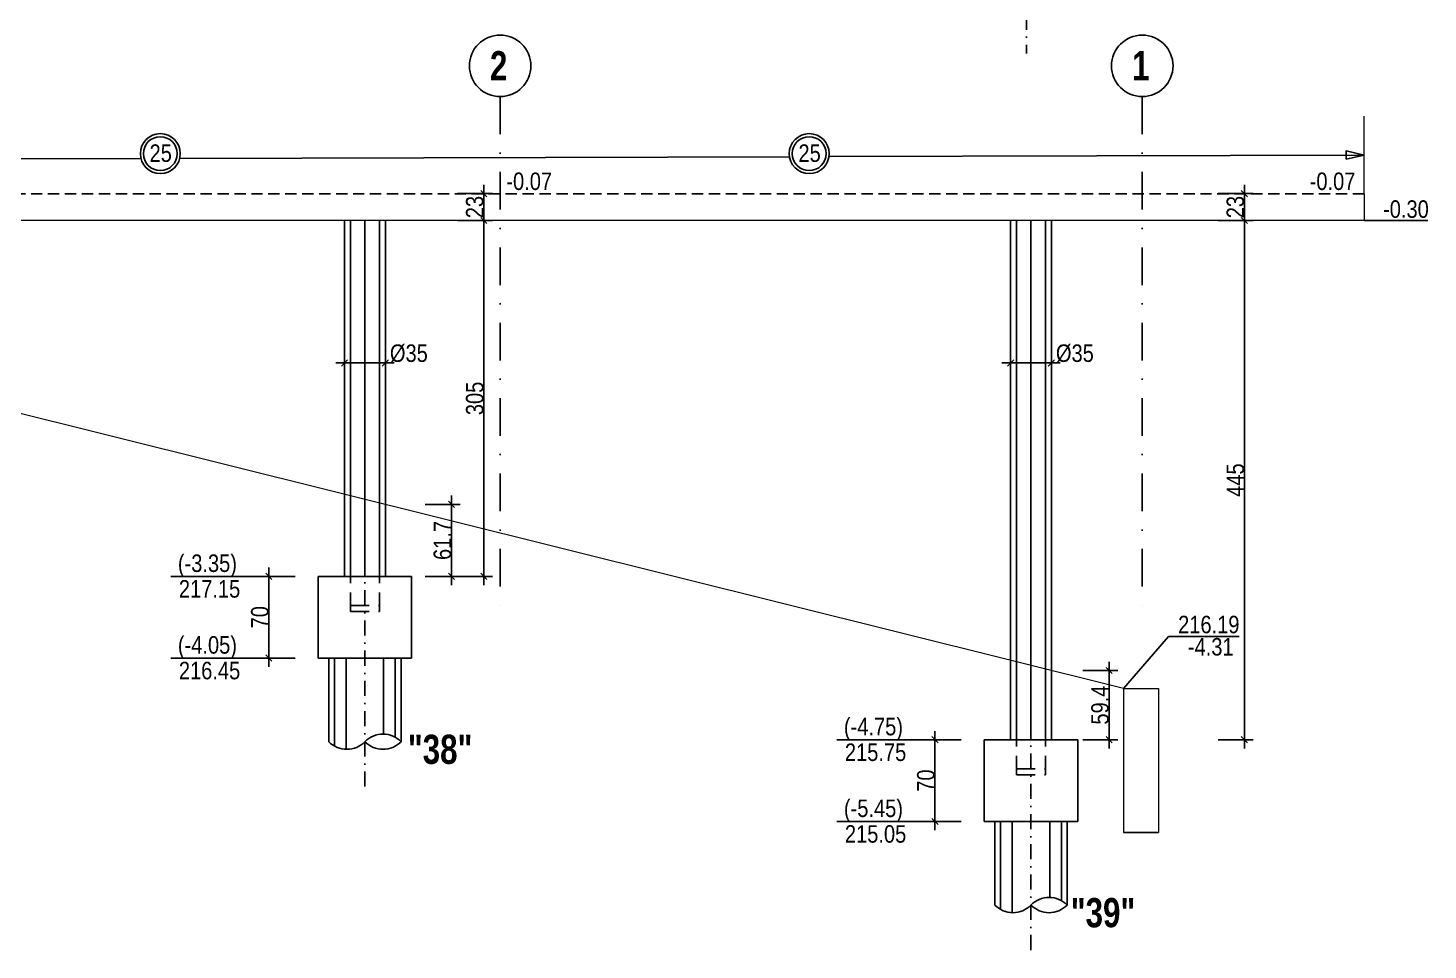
# Model space of a CAD drawing. Header units: centimetres. Extents: x 0 to 23018, y -29024 to -24812.
# Drawn here: x 17413 to 18612, y -27996 to -27206 of the extents above; entities that cross this region are included whole.
import ezdxf
from ezdxf.enums import TextEntityAlignment as Align

# ---------------------------------------------------------------- set-up
doc = ezdxf.new("R2010")
doc.units = ezdxf.units.CM
doc.header["$LTSCALE"] = 25.4
doc.header["$PDMODE"] = 1
doc.header["$PDSIZE"] = -2
doc.linetypes.add('CACHEX2', pattern=[19.05, 12.7, -6.35])
doc.linetypes.add('TIRETPTX2', pattern=[50.8, 25.4, -12.7, 0, -12.7])
for name, color, linetype in [('01_cote_gen', 4, 'Continuous'), ('01_linteaux', 2, 'Continuous'), ('01_murs_sup', 2, 'CACHEX2'), ('01_poch_murs', 253, 'Continuous'), ('01_texte', 230, 'Continuous'), ('AA_COTES', 2, 'Continuous')]:
    doc.layers.add(name, color=color, linetype=linetype)
doc.layers.add('01_murs_coup', color=5, linetype='Continuous', lineweight=60)
doc.layers.add('01_PIEUX', color=5, linetype='Continuous', lineweight=60)
doc.styles.add('ARIAL NA', font='ARIALN.TTF')
doc.styles.add('impact', font='impact.ttf')
doc.styles.add('STYLE2', font='ARIALN.TTF')
doc.dimstyles.new('JB50', dxfattribs={"dimscale": 0.1, "dimtxt": 150, "dimasz": 15, "dimexe": 0.1, "dimexo": 0.1, "dimgap": 0.09, "dimtad": 1, "dimdec": 1, "dimdsep": 46, "dimtxsty": 'STYLE2', "dimblk1": 'BOND_G', "dimblk2": 'BOND_D', "dimsah": 1, "dimcen": 1.5, "dimdle": 0.01, "dimse1": 1, "dimse2": 1, "dimclrd": 4, "dimclre": 2, "dimclrt": 6, "dimazin": 2, "dimtfac": 2.333333, "dimtdec": 1, "dimtix": 1, "dimtmove": 2, "dimatfit": 3, "dimldrblk": 'BOND_G', "dimfxl": 1, "dimtolj": 1, "dimtzin": 0, "dimarcsym": 0})

# ---------------------------------------------------------------- blocks, each defined once
blk = doc.blocks.new('BOND_G')
at = {"layer": 'AA_COTES', "color": 0}
for p, q in [((0, -5), (0, 15)), ((5, 0), (-5, 0)), ((1.77, 1.77), (-1.77, -1.77))]:
    blk.add_line(p, q, dxfattribs=at)
blk = doc.blocks.new('BOND_D')
at = {"layer": 'AA_COTES', "color": 0}
for p, q in [((5, 0), (-5, 0)), ((-1.77, -1.77), (1.77, 1.77)), ((0, 5), (0, -15))]:
    blk.add_line(p, q, dxfattribs=at)
blk = doc.blocks.new('*D168')
at = {"layer": '01_cote_gen', "color": 4, "lineweight": -2, "ltscale": 3, "transparency": 16777216}
blk.add_line((17619.3, -27744.3), (17619.3, -27677.3), dxfattribs=at)
at = {"layer": 'Defpoints', "color": 0, "ltscale": 3, "transparency": 16777216}
for p in [(17619.3, -27675.8), (17661.6, -27675.8), (17661.6, -27745.8)]:
    blk.add_point(p, dxfattribs=at)
at = {"layer": '01_cote_gen', "color": 4, "lineweight": -2, "ltscale": 3, "transparency": 16777216, "xscale": 1.5, "yscale": 1.5, "zscale": 1.5}
for name, p, rotation in [('BOND_D', (17619.3, -27675.8), 90), ('BOND_G', (17619.3, -27745.8), 270)]:
    blk.add_blockref(name, p, dxfattribs=dict(at, rotation=rotation))
at = {"layer": '01_cote_gen', "color": 6, "ltscale": 3, "transparency": 16777216, "insert": (17611.6, -27710.8), "char_height": 15, "attachment_point": 5, "rotation": 90, "style": 'STYLE2'}
blk.add_mtext('\\A1;70', dxfattribs=at)
blk = doc.blocks.new('*D165')
at = {"layer": '01_cote_gen', "color": 4, "lineweight": -2, "ltscale": 3, "transparency": 16777216}
blk.add_line((18189.8, -27884.3), (18189.8, -27817.3), dxfattribs=at)
at = {"layer": 'Defpoints', "color": 0, "ltscale": 3, "transparency": 16777216}
for p in [(18189.8, -27815.8), (18232.1, -27815.8), (18232.1, -27885.8)]:
    blk.add_point(p, dxfattribs=at)
at = {"layer": '01_cote_gen', "color": 4, "lineweight": -2, "ltscale": 3, "transparency": 16777216, "xscale": 1.5, "yscale": 1.5, "zscale": 1.5}
for name, p, rotation in [('BOND_D', (18189.8, -27815.8), 90), ('BOND_G', (18189.8, -27885.8), 270)]:
    blk.add_blockref(name, p, dxfattribs=dict(at, rotation=rotation))
at = {"layer": '01_cote_gen', "color": 6, "ltscale": 3, "transparency": 16777216, "insert": (18182.1, -27850.8), "char_height": 15, "attachment_point": 5, "rotation": 90, "style": 'STYLE2'}
blk.add_mtext('\\A1;70', dxfattribs=at)
blk = doc.blocks.new('*D173')
at = {"layer": '01_cote_gen', "color": 4, "lineweight": -2, "ltscale": 3, "transparency": 16777216}
blk.add_line((17775.7, -27615.6), (17775.7, -27674.3), dxfattribs=at)
at = {"layer": 'Defpoints', "color": 0, "ltscale": 3, "transparency": 16777216}
for p in [(17719.1, -27614.1), (17719.1, -27675.8), (17775.7, -27675.8)]:
    blk.add_point(p, dxfattribs=at)
at = {"layer": '01_cote_gen', "color": 4, "lineweight": -2, "ltscale": 3, "transparency": 16777216, "xscale": 1.5, "yscale": 1.5, "zscale": 1.5}
for name, p, rotation in [('BOND_G', (17775.7, -27614.1), 90), ('BOND_D', (17775.7, -27675.8), 270)]:
    blk.add_blockref(name, p, dxfattribs=dict(at, rotation=rotation))
at = {"layer": '01_cote_gen', "color": 6, "ltscale": 3, "transparency": 16777216, "insert": (17768, -27645), "char_height": 15, "attachment_point": 5, "rotation": 90, "style": 'STYLE2'}
blk.add_mtext('\\A1;61.7', dxfattribs=at)
blk = doc.blocks.new('*D174')
at = {"layer": '01_cote_gen', "color": 4, "lineweight": -2, "ltscale": 3, "transparency": 16777216}
blk.add_line((18339, -27757.9), (18339, -27814.3), dxfattribs=at)
at = {"layer": 'Defpoints', "color": 0, "ltscale": 3, "transparency": 16777216}
for p in [(18289.6, -27756.4), (18312.1, -27815.8), (18339, -27815.8)]:
    blk.add_point(p, dxfattribs=at)
at = {"layer": '01_cote_gen', "color": 4, "lineweight": -2, "ltscale": 3, "transparency": 16777216, "xscale": 1.5, "yscale": 1.5, "zscale": 1.5}
for name, p, rotation in [('BOND_G', (18339, -27756.4), 90), ('BOND_D', (18339, -27815.8), 270)]:
    blk.add_blockref(name, p, dxfattribs=dict(at, rotation=rotation))
at = {"layer": '01_cote_gen', "color": 6, "ltscale": 3, "transparency": 16777216, "insert": (18331.3, -27786.1), "char_height": 15, "attachment_point": 5, "rotation": 90, "style": 'STYLE2'}
blk.add_mtext('\\A1;59.4', dxfattribs=at)
blk = doc.blocks.new('*D166')
at = {"layer": '01_cote_gen', "color": 4, "lineweight": -2, "ltscale": 3, "transparency": 16777216}
blk.add_line((18288.1, -27492.9), (18256.1, -27492.9), dxfattribs=at)
at = {"layer": 'Defpoints', "color": 0, "ltscale": 3, "transparency": 16777216}
for p in [(18254.6, -27492.9), (18254.6, -27496.2), (18289.6, -27496.2)]:
    blk.add_point(p, dxfattribs=at)
at = {"layer": '01_cote_gen', "color": 4, "lineweight": -2, "ltscale": 3, "transparency": 16777216, "xscale": 1.5, "yscale": 1.5, "zscale": 1.5, "rotation": 180}
blk.add_blockref('BOND_D', (18254.6, -27492.9), dxfattribs=at)
at = {"layer": '01_cote_gen', "color": 4, "lineweight": -2, "ltscale": 3, "transparency": 16777216, "xscale": 1.5, "yscale": 1.5, "zscale": 1.5}
blk.add_blockref('BOND_G', (18289.6, -27492.9), dxfattribs=at)
at = {"layer": '01_cote_gen', "color": 6, "ltscale": 3, "transparency": 16777216, "insert": (18309.7, -27484.8), "char_height": 15, "attachment_point": 5, "style": 'STYLE2'}
blk.add_mtext('\\A1;%%C35', dxfattribs=at)
blk = doc.blocks.new('*D177')
at = {"layer": '01_cote_gen', "color": 4, "lineweight": -2, "ltscale": 3, "transparency": 16777216}
blk.add_line((17717.6, -27492.9), (17685.6, -27492.9), dxfattribs=at)
at = {"layer": 'Defpoints', "color": 0, "ltscale": 3, "transparency": 16777216}
for p in [(17684.1, -27492.9), (17684.1, -27496.2), (17719.1, -27496.2)]:
    blk.add_point(p, dxfattribs=at)
at = {"layer": '01_cote_gen', "color": 4, "lineweight": -2, "ltscale": 3, "transparency": 16777216, "xscale": 1.5, "yscale": 1.5, "zscale": 1.5, "rotation": 180}
blk.add_blockref('BOND_D', (17684.1, -27492.9), dxfattribs=at)
at = {"layer": '01_cote_gen', "color": 4, "lineweight": -2, "ltscale": 3, "transparency": 16777216, "xscale": 1.5, "yscale": 1.5, "zscale": 1.5}
blk.add_blockref('BOND_G', (17719.1, -27492.9), dxfattribs=at)
at = {"layer": '01_cote_gen', "color": 6, "ltscale": 3, "transparency": 16777216, "insert": (17739.2, -27484.8), "char_height": 15, "attachment_point": 5, "style": 'STYLE2'}
blk.add_mtext('\\A1;%%C35', dxfattribs=at)
blk = doc.blocks.new('*D182')
at = {"layer": '01_cote_gen', "color": 4, "lineweight": -2, "transparency": 16777216}
blk.add_line((17803.4, -27372.3), (17803.4, -27674.3), dxfattribs=at)
at = {"layer": 'Defpoints', "color": 0, "transparency": 16777216}
for p in [(17775, -27370.8), (17753.2, -27675.8), (17803.4, -27675.8)]:
    blk.add_point(p, dxfattribs=at)
at = {"layer": '01_cote_gen', "color": 4, "lineweight": -2, "transparency": 16777216, "xscale": 1.5, "yscale": 1.5, "zscale": 1.5}
for name, p, rotation in [('BOND_G', (17803.4, -27370.8), 90), ('BOND_D', (17803.4, -27675.8), 270)]:
    blk.add_blockref(name, p, dxfattribs=dict(at, rotation=rotation))
at = {"layer": '01_cote_gen', "color": 6, "transparency": 16777216, "insert": (17795.7, -27523.3), "char_height": 15, "attachment_point": 5, "rotation": 90, "style": 'STYLE2'}
blk.add_mtext('\\A1;305', dxfattribs=at)
blk = doc.blocks.new('*D183')
at = {"layer": '01_cote_gen', "color": 4, "lineweight": -2, "transparency": 16777216}
blk.add_line((18454.9, -27372.3), (18454.9, -27814.3), dxfattribs=at)
at = {"layer": 'Defpoints', "color": 0, "transparency": 16777216}
for p in [(18324.6, -27370.8), (18312.1, -27815.8), (18454.9, -27815.8)]:
    blk.add_point(p, dxfattribs=at)
at = {"layer": '01_cote_gen', "color": 4, "lineweight": -2, "transparency": 16777216, "xscale": 1.5, "yscale": 1.5, "zscale": 1.5}
for name, p, rotation in [('BOND_G', (18454.9, -27370.8), 90), ('BOND_D', (18454.9, -27815.8), 270)]:
    blk.add_blockref(name, p, dxfattribs=dict(at, rotation=rotation))
at = {"layer": '01_cote_gen', "color": 6, "transparency": 16777216, "insert": (18447.2, -27593.3), "char_height": 15, "attachment_point": 5, "rotation": 90, "style": 'STYLE2'}
blk.add_mtext('\\A1;445', dxfattribs=at)
blk = doc.blocks.new('*D184')
at = {"layer": '01_cote_gen', "color": 4, "lineweight": -2, "transparency": 16777216}
blk.add_line((18454.9, -27349.3), (18454.9, -27369.3), dxfattribs=at)
at = {"layer": 'Defpoints', "color": 0, "transparency": 16777216}
for p in [(18427.2, -27347.8), (18427.2, -27370.8), (18454.9, -27370.8)]:
    blk.add_point(p, dxfattribs=at)
at = {"layer": '01_cote_gen', "color": 4, "lineweight": -2, "transparency": 16777216, "xscale": 1.5, "yscale": 1.5, "zscale": 1.5}
for name, p, rotation in [('BOND_G', (18454.9, -27347.8), 90), ('BOND_D', (18454.9, -27370.8), 270)]:
    blk.add_blockref(name, p, dxfattribs=dict(at, rotation=rotation))
at = {"layer": '01_cote_gen', "color": 6, "transparency": 16777216, "insert": (18447.2, -27359.3), "char_height": 15, "attachment_point": 5, "rotation": 90, "style": 'STYLE2'}
blk.add_mtext('\\A1;23', dxfattribs=at)
blk = doc.blocks.new('*D185')
at = {"layer": '01_cote_gen', "color": 4, "lineweight": -2, "transparency": 16777216}
blk.add_line((17803.4, -27349.3), (17803.4, -27369.3), dxfattribs=at)
at = {"layer": 'Defpoints', "color": 0, "transparency": 16777216}
for p in [(17766.1, -27347.8), (17766.1, -27370.8), (17803.4, -27370.8)]:
    blk.add_point(p, dxfattribs=at)
at = {"layer": '01_cote_gen', "color": 4, "lineweight": -2, "transparency": 16777216, "xscale": 1.5, "yscale": 1.5, "zscale": 1.5}
for name, p, rotation in [('BOND_G', (17803.4, -27347.8), 90), ('BOND_D', (17803.4, -27370.8), 270)]:
    blk.add_blockref(name, p, dxfattribs=dict(at, rotation=rotation))
at = {"layer": '01_cote_gen', "color": 6, "transparency": 16777216, "insert": (17795.7, -27359.3), "char_height": 15, "attachment_point": 5, "rotation": 90, "style": 'STYLE2'}
blk.add_mtext('\\A1;23', dxfattribs=at)

msp = doc.modelspace()

# ---------------------------------------------------------------- linework, layer by layer
at = {"layer": '01_linteaux', "linetype": 'TIRETPTX2', "ltscale": 0.02}
for p, q in [((18268.12, -26469.03), (18268.12, -27227.6)), ((17701.6, -27855.98), (17701.6, -27642.08)), ((18272.1, -27995.98), (18272.1, -27782.08))]:
    msp.add_line(p, q, dxfattribs=at)
at = {"layer": '01_linteaux', "linetype": 'TIRETPTX2', "ltscale": 0.05}
for p, q in [((17817.4, -27264.63), (17817.4, -27710.27)), ((18367.4, -27264.63), (18367.4, -27710.27))]:
    msp.add_line(p, q, dxfattribs=at)
at = {"layer": '01_linteaux'}
for p, q in [((17684.1, -27675.83), (17684.1, -27370.83)), ((17719.1, -27675.83), (17719.1, -27370.83)), ((18254.6, -27815.83), (18254.6, -27370.83)), ((18289.6, -27815.83), (18289.6, -27370.83)), ((17661.6, -27675.83), (17661.6, -27745.83)), ((17661.6, -27675.83), (17741.6, -27675.83)), ((17741.6, -27675.83), (17741.6, -27745.83)), ((17661.6, -27745.83), (17741.6, -27745.83)), ((17670.6, -27817.45), (17670.6, -27745.83)), ((17732.6, -27817.45), (17732.6, -27745.83)), ((18232.1, -27815.83), (18232.1, -27885.83)), ((18232.1, -27815.83), (18312.1, -27815.83)), ((18312.1, -27815.83), (18312.1, -27885.83)), ((18232.1, -27885.83), (18312.1, -27885.83)), ((18241.1, -27957.45), (18241.1, -27885.83)), ((18303.1, -27957.45), (18303.1, -27885.83))]:
    msp.add_line(p, q, dxfattribs=at)
at = {"layer": '01_linteaux', "linetype": 'CACHEX2', "ltscale": 0.05}
for p, q in [((17689.1, -27705.83), (17689.1, -27675.83)), ((17714.1, -27705.83), (17714.1, -27675.83)), ((17689.1, -27700.83), (17714.1, -27700.83)), ((17689.1, -27705.83), (17714.1, -27705.83)), ((18259.6, -27845.83), (18259.6, -27815.83)), ((18284.6, -27845.83), (18284.6, -27815.83)), ((18259.6, -27840.83), (18284.6, -27840.83)), ((18259.6, -27845.83), (18284.6, -27845.83))]:
    msp.add_line(p, q, dxfattribs=at)
at = {"layer": '01_linteaux'}
for centre, start, end in [((17686.1, -27802.38), 224.19387, 315.80613), ((17717.1, -27832.52), 44.19387, 135.80613), ((17717.1, -27802.38), 224.19387, 315.80613), ((18287.6, -27972.52), 44.19387, 135.80613), ((18256.6, -27942.38), 224.19387, 315.80613), ((18287.6, -27942.38), 224.19387, 315.80613)]:
    msp.add_arc(centre, 21.62, start, end, dxfattribs=at)
at = {"layer": '01_murs_coup', "linetype": 'Continuous', "lineweight": 5}
for p, q in [((18351.37, -27771.83), (17304.98, -27510.83)), ((18351.37, -27771.83), (18351.37, -27895.37)), ((18351.37, -27771.83), (18381.37, -27771.83)), ((18381.37, -27771.83), (18381.37, -27895.37))]:
    msp.add_line(p, q, dxfattribs=at)
at = {"layer": '01_murs_sup', "ltscale": 0.03}
msp.add_line((18557.49, -27347.83), (17179.37, -27347.83), dxfattribs=at)
at = {"layer": '01_PIEUX', "color": 2, "linetype": 'Continuous', "lineweight": 5}
for p, q in [((18557.49, -27347.83), (18557.49, -27281.54)), ((18557.49, -27347.83), (18557.49, -27370.83)), ((18557.49, -27370.83), (17199.37, -27370.83))]:
    msp.add_line(p, q, dxfattribs=at)
at = {"layer": '01_poch_murs'}
for p, q in [((17689.1, -27675.83), (17689.1, -27370.83)), ((17701.6, -27675.83), (17701.6, -27370.83)), ((17714.1, -27675.83), (17714.1, -27370.83)), ((18259.6, -27815.83), (18259.6, -27370.83)), ((18272.1, -27815.83), (18272.1, -27370.83)), ((18284.6, -27815.83), (18284.6, -27370.83)), ((17675.6, -27821.28), (17675.6, -27745.83)), ((17685.6, -27823.99), (17685.6, -27745.83)), ((17717.6, -27810.91), (17717.6, -27745.83)), ((17727.6, -27745.83), (17727.6, -27813.62)), ((18246.1, -27961.28), (18246.1, -27885.83)), ((18256.1, -27963.99), (18256.1, -27885.83)), ((18288.1, -27950.91), (18288.1, -27885.83)), ((18298.1, -27885.83), (18298.1, -27953.62))]:
    msp.add_line(p, q, dxfattribs=at)
at = {"layer": '01_poch_murs', "ltscale": 3}
msp.add_line((18351.37, -27895.37), (18381.37, -27895.37), dxfattribs=at)
at = {"layer": '01_texte'}
for p, q in [((17542.93, -27317.64), (18065.22, -27316.12)), ((18099.07, -27316.02), (18557.49, -27314.69)), ((18557.49, -27314.69), (18542.15, -27311.24)), ((18542.15, -27311.24), (18542.15, -27318.13)), ((18557.49, -27314.69), (18542.15, -27318.13)), ((16978.24, -27319.28), (17509.72, -27317.74)), ((18611.88, -27370.83), (18557.49, -27370.83)), ((17611.78, -27675.83), (17535.37, -27675.83)), ((18351.37, -27771.83), (18389.74, -27727.35)), ((18389.74, -27727.35), (18450.37, -27727.35)), ((17611.78, -27745.83), (17535.37, -27745.83)), ((18182.28, -27815.83), (18105.87, -27815.83)), ((18182.28, -27885.83), (18105.87, -27885.83))]:
    msp.add_line(p, q, dxfattribs=at)
for centre, radius in [((17817.4, -27238.29), 26.34), ((18367.4, -27238.29), 26.34), ((17526.31, -27313.52), 17.12), ((17526.31, -27313.52), 14.53), ((18082.14, -27313.52), 17.12), ((18082.14, -27313.52), 14.53)]:
    msp.add_circle(centre, radius, dxfattribs=at)

# ---------------------------------------------------------------- texts
at = {"layer": '01_texte', "style": 'impact'}
for s, p in [('2', (17808.65, -27250.68)), ('1', (18358.65, -27250.68))]:
    msp.add_text(s, height=25, rotation=0, dxfattribs=at).set_placement(p)
at = {"layer": '01_texte', "style": 'ARIAL NA'}
for s, p in [('25', (17517.07, -27320.6)), ('25', (18072.9, -27320.6)), ('-0.07', (17822.7, -27344.69)), ('-0.07', (18510.82, -27344.69)), ('-0.30', (18573.67, -27368.53)), ('(-3.35)', (17541.35, -27672.01)), ('217.15', (17542.2, -27694)), ('216.19', (18398.12, -27724.54)), ('(-4.05)', (17541.35, -27742.01)), ('-4.31', (18406.49, -27743.61)), ('216.45', (17542.2, -27764)), ('(-4.75)', (18111.85, -27812.01)), ('215.75', (18112.7, -27834)), ('(-5.45)', (18111.85, -27882.01)), ('215.05', (18112.7, -27904))]:
    msp.add_text(s, height=15, dxfattribs=at).set_placement(p)
at = {"layer": '01_texte', "style": 'impact'}
for s, p in [('"38"', (17765.97, -27843.96)), ('"39"', (18333.79, -27983.96))]:
    msp.add_text(s, height=25, rotation=0, dxfattribs=at).set_placement(p, align=Align.BOTTOM_CENTER)

# ---------------------------------------------------------------- dimensions: what is measured, and where the dimension line sits
at = {"layer": '01_cote_gen'}
for base, p1, p2, picture, middle in [((17803.4, -27370.83), (17766.08, -27347.83), (17766.08, -27370.83), '*D185', (17795.73, -27359.33)), ((18454.88, -27370.83), (18427.16, -27347.83), (18427.16, -27370.83), '*D184', (18447.21, -27359.33)), ((17803.4, -27675.83), (17775.03, -27370.83), (17753.2, -27675.83), '*D182', (17795.73, -27523.33)), ((18454.88, -27815.83), (18324.6, -27370.83), (18312.1, -27815.83), '*D183', (18447.24, -27593.33))]:
    dim = msp.add_linear_dim(base=base, p1=p1, p2=p2, angle=90, dimstyle='JB50', dxfattribs=at)
    dim.commit()
    dim.dimension.update_dxf_attribs({"geometry": picture, "text_midpoint": middle})
at = {"layer": '01_cote_gen', "ltscale": 3}
for base, p1, p2, picture, middle in [((17684.1, -27492.85), (17719.1, -27496.25), (17684.1, -27496.25), '*D177', (17739.21, -27484.77)), ((18254.6, -27492.85), (18289.6, -27496.25), (18254.6, -27496.25), '*D166', (18309.71, -27484.77))]:
    dim = msp.add_linear_dim(base=base, p1=p1, p2=p2, text='%%C35', dimstyle='JB50', dxfattribs=at)
    dim.commit()
    dim.dimension.update_dxf_attribs({"geometry": picture, "text_midpoint": middle, "dimtype": 160})
for base, p1, p2, picture, middle in [((17775.7, -27675.83), (17719.1, -27614.13), (17719.1, -27675.83), '*D173', (17768.04, -27644.98)), ((17619.28, -27675.83), (17661.6, -27745.83), (17661.6, -27675.83), '*D168', (17611.61, -27710.83)), ((18338.96, -27815.83), (18289.6, -27756.42), (18312.1, -27815.83), '*D174', (18331.3, -27786.13)), ((18189.78, -27815.83), (18232.1, -27885.83), (18232.1, -27815.83), '*D165', (18182.11, -27850.83))]:
    dim = msp.add_linear_dim(base=base, p1=p1, p2=p2, angle=90, dimstyle='JB50', dxfattribs=at)
    dim.commit()
    dim.dimension.update_dxf_attribs({"geometry": picture, "text_midpoint": middle})

doc.saveas('drawing.dxf')
